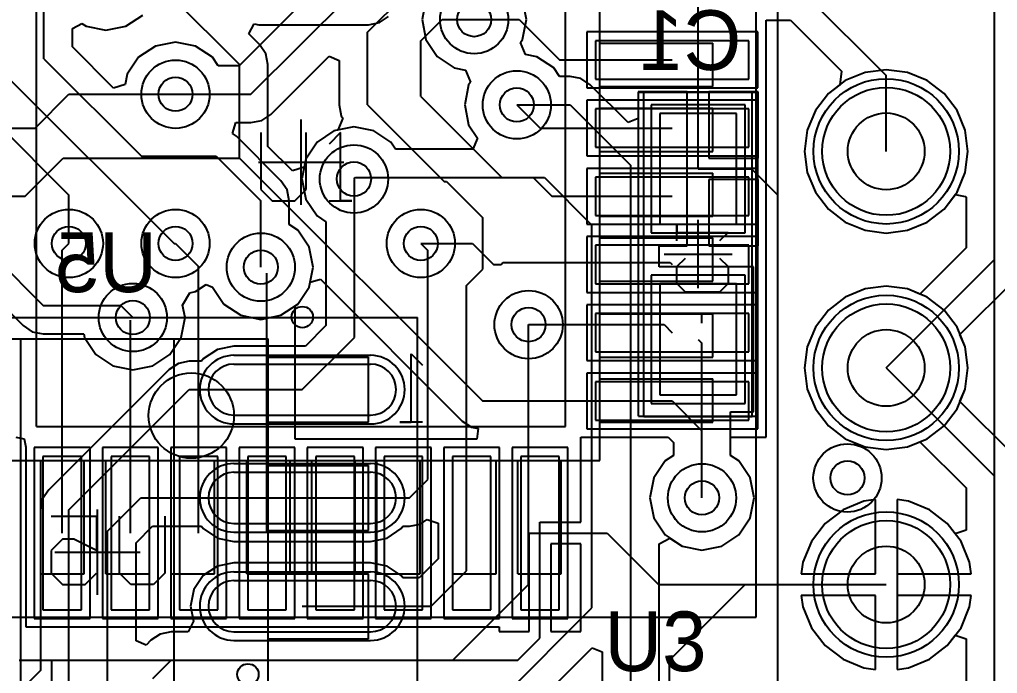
# Model space of a CAD drawing. Header units: millimetres. Extents: x 23.8 to 51.8, y 23.8 to 50.1.
# Drawn here: x 34.55 to 46.01, y 30.71 to 38.38 of the extents above; entities that cross this region are included whole.
import ezdxf

# ---------------------------------------------------------------- set-up
doc = ezdxf.new("R2010")
doc.units = ezdxf.units.MM
for name, color, linetype in [('BottomLayer', 5, 'Continuous'), ('BottomOverlay', 54, 'Continuous'), ('BottomPaste', 16, 'Continuous'), ('BottomSolder', 6, 'Continuous'), ('Mechanical13', 56, 'Continuous'), ('Mechanical14', 56, 'Continuous'), ('Mechanical15', 56, 'Continuous'), ('MultiLayer', 9, 'Continuous'), ('PadHoleLayer', 156, 'Continuous'), ('TopLayer', 1, 'Continuous'), ('TopOverlay', 2, 'Continuous'), ('TopPaste', 8, 'Continuous'), ('TopSolder', 216, 'Continuous'), ('ViaHoleLayer', 16, 'Continuous')]:
    doc.layers.add(name, color=color, linetype=linetype)

msp = doc.modelspace()

# ---------------------------------------------------------------- linework, layer by layer
at = {"layer": 'BottomLayer'}
for p, q in [((37.257, 37.5), (41.667, 41.91)), ((42.5, 36.625), (42.5, 40.431)), ((34.833, 37.917), (34.833, 39.625)), ((38.625, 38.226), (39.769, 39.37)), ((37.937, 38.652), (37.119, 37.833)), ((40.487, 38.375), (40.441, 38.609)), ((35.794, 38.297), (35.992, 38.429)), ((35.166, 38.269), (35.278, 38.329)), ((35.278, 38.329), (35.326, 38.297)), ((35.326, 38.297), (35.56, 38.25)), ((35.56, 38.25), (35.794, 38.297)), ((39.25, 38.125), (39.5, 38.375)), ((39.5, 38.375), (39.875, 38.375)), ((40.441, 38.141), (40.487, 38.375)), ((35.166, 38.055), (35.166, 38.269)), ((38.625, 37.375), (38.625, 38.226)), ((35.648, 37.573), (35.166, 38.055)), ((36.141, 38.065), (35.942, 37.933)), ((36.375, 38.112), (36.141, 38.065)), ((36.609, 38.065), (36.375, 38.112)), ((36.808, 37.933), (36.609, 38.065)), ((39.25, 37.472), (39.25, 38.125)), ((40.418, 38.108), (40.441, 38.141)), ((40.477, 37.967), (40.418, 38.108)), ((37.493, 37.264), (38.174, 37.946)), ((38.174, 37.946), (38.292, 37.897)), ((40.609, 37.94), (40.477, 37.967)), ((40.808, 37.808), (40.609, 37.94)), ((34.833, 37.917), (35.977, 36.773)), ((35.942, 37.933), (35.81, 37.734)), ((36.874, 37.833), (36.808, 37.933)), ((37.119, 37.833), (36.874, 37.833)), ((38.292, 37.897), (38.292, 37.375)), ((34.379, 37.729), (36.358, 35.75)), ((35.81, 37.734), (35.786, 37.615)), ((40.874, 37.709), (40.808, 37.808)), ((41, 37.709), (40.874, 37.709)), ((41.127, 37.683), (41, 37.709)), ((44.456, 37.756), (44.225, 37.66)), ((44.704, 37.788), (44.456, 37.756)), ((44.952, 37.756), (44.704, 37.788)), ((45.183, 37.66), (44.952, 37.756)), ((35.786, 37.615), (35.648, 37.573)), ((41.235, 37.611), (41.127, 37.683)), ((41.679, 37.168), (41.235, 37.611)), ((44.225, 37.66), (44.026, 37.508)), ((45.382, 37.508), (45.183, 37.66)), ((33.925, 37.515), (35.125, 36.315)), ((36.375, 37.5), (37.257, 37.5)), ((42.373, 37.529), (41.796, 37.529)), ((41.796, 37.529), (41.796, 37.216)), ((42.373, 36.625), (42.373, 37.529)), ((43.204, 37.529), (42.627, 37.529)), ((42.627, 37.529), (42.627, 36.752)), ((43.204, 36.752), (43.204, 37.529)), ((44.026, 37.508), (43.874, 37.309)), ((45.534, 37.309), (45.382, 37.508)), ((38.292, 37.375), (38.317, 37.247)), ((38.625, 37.375), (39.523, 36.477)), ((39.25, 37.472), (40.199, 36.523)), ((40.375, 37.375), (41, 37.375)), ((41, 37.375), (41.71, 36.665)), ((37.385, 37.192), (37.493, 37.264)), ((42.95, 37.275), (42.05, 37.275)), ((42.05, 37.275), (42.05, 35.975)), ((42.95, 35.975), (42.95, 37.275)), ((43.874, 37.309), (43.778, 37.078)), ((45.63, 37.078), (45.534, 37.309)), ((37.042, 37.04), (37.08, 37.167)), ((37.08, 37.167), (37.257, 37.167)), ((37.257, 37.167), (37.385, 37.192)), ((38.335, 37.221), (38.276, 37.08)), ((38.317, 37.247), (38.335, 37.221)), ((41.796, 37.216), (41.679, 37.168)), ((37.088, 37.009), (37.042, 37.04)), ((38.232, 37.071), (38.034, 36.938)), ((38.276, 37.08), (38.232, 37.071)), ((43.778, 37.078), (43.746, 36.83)), ((45.662, 36.83), (45.63, 37.078)), ((37.611, 36.486), (37.088, 37.009)), ((38.034, 36.938), (37.901, 36.74)), ((43.746, 36.83), (43.778, 36.582)), ((45.63, 36.582), (45.662, 36.83)), ((35.977, 36.773), (36.852, 36.773)), ((36.852, 36.773), (37.375, 36.25)), ((37.901, 36.74), (37.855, 36.506)), ((42.627, 36.752), (43.204, 36.752)), ((41.71, 28.121), (41.71, 36.665)), ((42.373, 35.721), (42.373, 36.625)), ((42.5, 36.625), (43.125, 36.625)), ((43.125, 36.625), (43.434, 36.316)), ((43.778, 36.582), (43.874, 36.351)), ((45.534, 36.351), (45.63, 36.582)), ((37.683, 36.378), (37.611, 36.486)), ((37.855, 36.506), (37.901, 36.271)), ((38.466, 36.506), (38.472, 36.5)), ((38.472, 34.648), (38.472, 36.5)), ((39.523, 36.477), (39.551, 36.477)), ((39.551, 36.477), (39.977, 36.051)), ((40.199, 36.523), (40.698, 36.523)), ((40.698, 36.523), (41.256, 35.965)), ((43.204, 36.498), (42.627, 36.498)), ((42.627, 36.498), (42.627, 35.721)), ((43.204, 35.721), (43.204, 36.498)), ((37.708, 36.25), (37.683, 36.378)), ((43.874, 36.351), (44.026, 36.152)), ((45.382, 36.152), (45.534, 36.351)), ((35.125, 35.75), (35.125, 36.315)), ((37.375, 35.472), (37.375, 36.25)), ((37.708, 35.971), (37.708, 36.25)), ((37.901, 36.271), (38.034, 36.073)), ((43.434, 31.75), (43.434, 36.316)), ((44.026, 36.152), (44.225, 36)), ((45.183, 36), (45.382, 36.152)), ((38.034, 36.073), (38.138, 36.003)), ((38.138, 36.003), (38.138, 34.786)), ((39.977, 35.449), (39.977, 36.051)), ((44.225, 36), (44.456, 35.904)), ((44.952, 35.904), (45.183, 36)), ((37.808, 35.904), (37.708, 35.971)), ((37.94, 35.706), (37.808, 35.904)), ((41.256, 31.477), (41.256, 35.965)), ((42.05, 35.975), (42.95, 35.975)), ((44.456, 35.904), (44.704, 35.872)), ((44.704, 35.872), (44.952, 35.904)), ((36.358, 35.75), (36.375, 35.75)), ((37.987, 35.472), (37.94, 35.706)), ((39.25, 35.75), (39.332, 35.669)), ((39.332, 32.982), (39.332, 35.669)), ((42.043, 35.475), (42.043, 35.721)), ((42.043, 35.721), (42.373, 35.721)), ((42.627, 35.721), (43.204, 35.721)), ((34.263, 35.584), (34.824, 35.023)), ((37.94, 35.238), (37.987, 35.472)), ((39.786, 35.258), (39.977, 35.449)), ((43.15, 35.475), (42.043, 35.475)), ((43.15, 33.775), (43.15, 35.475)), ((34.027, 35.348), (34.588, 34.787)), ((36.609, 35.185), (36.735, 35.269)), ((36.735, 35.269), (36.81, 35.238)), ((36.81, 35.238), (36.942, 35.039)), ((37.808, 35.039), (37.94, 35.238)), ((39.786, 31.912), (39.786, 35.258)), ((42.95, 35.275), (42.05, 35.275)), ((42.05, 35.275), (42.05, 33.975)), ((42.95, 33.975), (42.95, 35.275)), ((44.456, 35.216), (44.225, 35.12)), ((44.704, 35.248), (44.456, 35.216)), ((44.952, 35.216), (44.704, 35.248)), ((45.183, 35.12), (44.952, 35.216)), ((36.458, 35.025), (36.543, 35.172)), ((36.543, 35.172), (36.609, 35.185)), ((44.225, 35.12), (44.026, 34.968)), ((45.382, 34.968), (45.183, 35.12)), ((34.824, 35.023), (35.733, 35.023)), ((35.733, 35.023), (35.875, 34.881)), ((36.487, 34.881), (36.458, 35.025)), ((36.942, 35.039), (37.141, 34.907)), ((37.609, 34.907), (37.808, 35.039)), ((44.026, 34.968), (43.874, 34.769)), ((45.534, 34.769), (45.382, 34.968)), ((36.44, 34.647), (36.487, 34.881)), ((37.141, 34.907), (37.375, 34.86)), ((37.375, 34.86), (37.609, 34.907)), ((42.545, 34.814), (42.545, 34.941)), ((34.588, 34.787), (34.696, 34.715)), ((38.138, 34.786), (37.898, 34.546)), ((40.513, 31.75), (40.513, 34.798)), ((43.874, 34.769), (43.778, 34.538)), ((45.63, 34.538), (45.534, 34.769)), ((34.696, 34.715), (34.824, 34.69)), ((34.824, 34.69), (35.301, 34.69)), ((35.301, 34.69), (35.31, 34.647)), ((35.31, 34.647), (35.442, 34.448)), ((36.308, 34.448), (36.44, 34.647)), ((37.86, 34.036), (38.472, 34.648)), ((42.5, 34.625), (42.545, 34.58)), ((36.865, 34.507), (36.7, 34.396)), ((37.06, 34.546), (36.865, 34.507)), ((37.898, 34.546), (37.06, 34.546)), ((42.545, 32.766), (42.545, 34.58)), ((43.778, 34.538), (43.746, 34.29)), ((45.662, 34.29), (45.63, 34.538)), ((35.442, 34.448), (35.641, 34.316)), ((36.109, 34.316), (36.308, 34.448)), ((36.7, 34.396), (36.681, 34.369)), ((36.3, 34.272), (34.889, 32.861)), ((35.641, 34.316), (35.875, 34.269)), ((35.875, 34.269), (36.109, 34.316)), ((36.408, 34.344), (36.3, 34.272)), ((36.536, 34.369), (36.408, 34.344)), ((36.681, 34.369), (36.536, 34.369)), ((37.06, 34.336), (38.66, 34.336)), ((43.746, 34.29), (43.778, 34.042)), ((44.704, 34.29), (45.974, 33.02)), ((45.63, 34.042), (45.662, 34.29)), ((43.778, 34.042), (43.874, 33.811)), ((45.569, 33.896), (45.63, 34.042)), ((35.125, 32.625), (36.536, 34.036)), ((36.536, 34.036), (37.86, 34.036)), ((42.05, 33.975), (42.95, 33.975)), ((43.874, 33.811), (44.026, 33.612)), ((46.21, 33.256), (45.569, 33.896)), ((37.06, 33.736), (38.66, 33.736)), ((42.878, 33.265), (42.878, 33.775)), ((42.878, 33.775), (43.15, 33.775)), ((44.026, 33.612), (44.225, 33.46)), ((44.225, 33.46), (44.456, 33.364)), ((44.456, 33.364), (44.704, 33.332)), ((44.704, 33.332), (44.952, 33.364)), ((44.952, 33.364), (45.098, 33.425)), ((45.098, 33.425), (45.641, 32.882)), ((42.978, 33.199), (42.878, 33.265)), ((43.11, 33), (42.978, 33.199)), ((37.06, 33.066), (38.66, 33.066)), ((45.974, 25.599), (45.974, 33.02)), ((39.116, 32.766), (39.332, 32.982)), ((43.157, 32.766), (43.11, 33)), ((34.889, 32.861), (34.817, 32.753)), ((45.641, 32.882), (45.641, 32.387)), ((34.817, 32.753), (34.792, 32.625)), ((35.579, 32.377), (35.968, 32.766)), ((35.968, 32.766), (37.86, 32.766)), ((37.86, 32.766), (39.116, 32.766)), ((43.11, 32.532), (43.157, 32.766)), ((44.442, 32.728), (44.198, 32.627)), ((44.577, 32.746), (44.442, 32.728)), ((44.577, 31.877), (44.577, 32.746)), ((44.966, 32.728), (44.831, 32.746)), ((44.831, 32.746), (44.831, 31.75)), ((45.21, 32.627), (44.966, 32.728)), ((34.792, 32.625), (34.792, 30.742)), ((35.125, 30.604), (35.125, 32.625)), ((44.198, 32.627), (43.988, 32.466)), ((45.42, 32.466), (45.21, 32.627)), ((37.06, 32.466), (38.66, 32.466)), ((39.116, 32.433), (39.244, 32.458)), ((39.244, 32.458), (39.326, 32.513)), ((39.326, 32.513), (39.453, 32.47)), ((39.453, 32.47), (39.453, 32.05)), ((42.978, 32.333), (43.11, 32.532)), ((43.988, 32.466), (43.827, 32.256)), ((45.514, 32.344), (45.42, 32.466)), ((35.579, 30.416), (35.579, 32.377)), ((35.912, 32.239), (36.106, 32.433)), ((36.106, 32.433), (36.681, 32.433)), ((36.681, 32.433), (36.7, 32.406)), ((36.7, 32.406), (36.865, 32.295)), ((38.855, 32.295), (39.02, 32.406)), ((39.02, 32.406), (39.039, 32.433)), ((39.039, 32.433), (39.116, 32.433)), ((42.779, 32.201), (42.978, 32.333)), ((45.641, 32.387), (45.514, 32.344)), ((35.912, 31.089), (35.912, 32.239)), ((36.865, 32.295), (37.06, 32.256)), ((37.06, 32.256), (38.66, 32.256)), ((38.66, 32.256), (38.855, 32.295)), ((42.043, 32.227), (42.17, 32.295)), ((42.043, 28.121), (42.043, 32.227)), ((42.17, 32.295), (42.311, 32.201)), ((43.827, 32.256), (43.726, 32.012)), ((42.311, 32.201), (42.545, 32.154)), ((42.545, 32.154), (42.779, 32.201)), ((37.06, 32.006), (36.865, 31.967)), ((38.66, 32.006), (37.06, 32.006)), ((38.855, 31.967), (38.66, 32.006)), ((39.453, 32.05), (39.232, 31.829)), ((43.726, 32.012), (43.708, 31.877)), ((36.865, 31.967), (36.7, 31.856)), ((39.02, 31.856), (38.855, 31.967)), ((39.37, 31.496), (39.786, 31.912)), ((43.708, 31.877), (44.577, 31.877)), ((36.7, 31.856), (36.589, 31.691)), ((37.06, 31.796), (38.66, 31.796)), ((39.039, 31.829), (39.02, 31.856)), ((39.232, 31.829), (39.039, 31.829)), ((39.624, 30.861), (40.513, 31.75)), ((42.164, 30.861), (43.053, 31.75)), ((43.053, 31.75), (43.434, 31.75)), ((43.434, 31.75), (44.704, 31.75)), ((44.831, 31.75), (44.831, 30.754)), ((36.589, 31.691), (36.55, 31.496)), ((44.577, 31.623), (43.708, 31.623)), ((43.708, 31.623), (43.726, 31.488)), ((44.577, 30.754), (44.577, 31.623)), ((36.55, 31.496), (36.585, 31.321)), ((37.86, 31.496), (39.37, 31.496)), ((39.624, 29.845), (41.256, 31.477)), ((43.726, 31.488), (43.827, 31.244)), ((36.585, 31.321), (36.523, 31.194)), ((36.322, 31.194), (36.194, 31.169)), ((36.523, 31.194), (36.322, 31.194)), ((37.06, 31.196), (38.66, 31.196)), ((43.827, 31.244), (43.988, 31.034)), ((36.03, 31.04), (35.912, 31.089)), ((36.086, 31.097), (36.03, 31.04)), ((36.194, 31.169), (36.086, 31.097)), ((45.42, 31.034), (45.514, 31.156)), ((45.514, 31.156), (45.641, 31.113)), ((45.641, 31.113), (45.641, 29.748)), ((40.212, 29.962), (41.259, 31.009)), ((41.259, 31.009), (41.377, 30.96)), ((41.377, 30.96), (41.377, 28.259)), ((43.988, 31.034), (44.198, 30.873)), ((45.21, 30.873), (45.42, 31.034)), ((36.109, 30.648), (36.322, 30.861)), ((36.322, 30.861), (39.624, 30.861)), ((42.164, 25.527), (42.164, 30.861)), ((44.198, 30.873), (44.442, 30.772)), ((44.966, 30.772), (45.21, 30.873)), ((34.792, 30.742), (34.5, 30.451)), ((44.442, 30.772), (44.577, 30.754)), ((44.831, 30.754), (44.966, 30.772))]:
    msp.add_line(p, q, dxfattribs=at)
for centre, radius in [((39.875, 38.375), 0.4), ((36.375, 37.5), 0.4), ((40.375, 37.375), 0.4), ((44.704, 36.83), 0.75), ((38.466, 36.506), 0.4), ((35.125, 35.75), 0.4), ((36.375, 35.75), 0.4), ((39.25, 35.75), 0.4), ((37.375, 35.472), 0.4), ((35.875, 34.881), 0.4), ((40.513, 34.798), 0.4), ((44.704, 34.29), 0.75), ((44.25, 33), 0.4), ((42.545, 32.766), 0.4), ((44.704, 31.75), 0.75)]:
    msp.add_circle(centre, radius, dxfattribs=at)
for centre, start, end in [((37.06, 34.036), 90, 270), ((38.66, 34.036), 270, 90), ((37.06, 32.766), 90, 270), ((38.66, 32.766), 270, 90), ((37.06, 31.496), 90, 270), ((38.66, 31.496), 270, 90)]:
    msp.add_arc(centre, 0.3, start, end, dxfattribs=at)
at = {"layer": 'BottomOverlay'}
for p, q in [((34.56, 29.631), (34.56, 34.631)), ((34.56, 34.631), (36.36, 34.631)), ((36.36, 29.631), (36.36, 34.631))]:
    msp.add_line(p, q, dxfattribs=at)
msp.add_circle((37.86, 34.886), 0.125, dxfattribs=at)
at = {"layer": 'BottomPaste'}
for p, q in [((42.95, 37.275), (42.05, 37.275)), ((42.05, 37.275), (42.05, 35.975)), ((42.95, 35.975), (42.95, 37.275)), ((42.05, 35.975), (42.95, 35.975)), ((42.95, 35.275), (42.05, 35.275)), ((42.05, 35.275), (42.05, 33.975)), ((42.95, 33.975), (42.95, 35.275)), ((37.06, 34.336), (38.66, 34.336)), ((42.05, 33.975), (42.95, 33.975)), ((37.06, 33.736), (38.66, 33.736)), ((37.06, 33.066), (38.66, 33.066)), ((37.06, 32.466), (38.66, 32.466)), ((37.06, 31.796), (38.66, 31.796)), ((37.06, 31.196), (38.66, 31.196))]:
    msp.add_line(p, q, dxfattribs=at)
for centre, start, end in [((37.06, 34.036), 90, 270), ((38.66, 34.036), 270, 90), ((37.06, 32.766), 90, 270), ((38.66, 32.766), 270, 90), ((37.06, 31.496), 90, 270), ((38.66, 31.496), 270, 90)]:
    msp.add_arc(centre, 0.3, start, end, dxfattribs=at)
at = {"layer": 'BottomSolder'}
for p, q in [((43.052, 37.377), (41.948, 37.377)), ((41.948, 37.377), (41.948, 35.873)), ((43.052, 35.873), (43.052, 37.377)), ((41.948, 35.873), (43.052, 35.873)), ((43.052, 35.377), (41.948, 35.377)), ((41.948, 35.377), (41.948, 33.873)), ((43.052, 33.873), (43.052, 35.377)), ((37.06, 34.438), (38.66, 34.438)), ((41.948, 33.873), (43.052, 33.873)), ((37.06, 33.634), (38.66, 33.634)), ((37.06, 33.168), (38.66, 33.168)), ((37.06, 32.364), (38.66, 32.364)), ((37.06, 31.898), (38.66, 31.898)), ((37.06, 31.094), (38.66, 31.094))]:
    msp.add_line(p, q, dxfattribs=at)
for centre in [(44.704, 36.83), (44.704, 34.29), (44.704, 31.75)]:
    msp.add_circle(centre, 0.852, dxfattribs=at)
for centre, start, end in [((37.06, 34.036), 90, 270), ((38.66, 34.036), 270, 90), ((37.06, 32.766), 90, 270), ((38.66, 32.766), 270, 90), ((37.06, 31.496), 90, 270), ((38.66, 31.496), 270, 90)]:
    msp.add_arc(centre, 0.402, start, end, dxfattribs=at)
at = {"layer": 'Mechanical13'}
for p, q in [((41.346, 33.203), (41.346, 40.203)), ((41.346, 38.1), (42.672, 38.1)), ((42.672, 37.592), (42.672, 38.1)), ((41.346, 37.592), (42.672, 37.592)), ((41.346, 37.338), (42.672, 37.338)), ((42.672, 36.83), (42.672, 37.338)), ((37.375, 37.05), (37.375, 36.383)), ((37.908, 36.383), (37.908, 37.05)), ((38.308, 37.05), (38.175, 36.916)), ((38.308, 36.25), (38.308, 37.05)), ((41.346, 36.83), (42.672, 36.83)), ((41.346, 36.576), (42.672, 36.576)), ((42.672, 36.068), (42.672, 36.576)), ((37.375, 36.383), (37.508, 36.25)), ((37.775, 36.25), (37.908, 36.383)), ((37.508, 36.25), (37.775, 36.25)), ((38.175, 36.25), (38.441, 36.25)), ((38.441, 36.25), (38.308, 36.25)), ((41.346, 36.068), (42.672, 36.068)), ((41.346, 35.814), (42.672, 35.814)), ((42.672, 35.306), (42.672, 35.814)), ((41.346, 35.306), (42.672, 35.306)), ((41.346, 34.925), (42.672, 34.925)), ((42.672, 34.417), (42.672, 34.925)), ((41.346, 34.417), (42.672, 34.417)), ((41.346, 34.163), (42.672, 34.163)), ((42.672, 33.655), (42.672, 34.163)), ((41.346, 33.655), (42.672, 33.655)), ((34.346, 33.203), (41.346, 33.203)), ((34.798, 31.877), (34.798, 33.203)), ((35.306, 31.877), (35.306, 33.203)), ((35.56, 31.877), (35.56, 33.203)), ((36.068, 31.877), (36.068, 33.203)), ((36.322, 31.877), (36.322, 33.203)), ((36.83, 31.877), (36.83, 33.203)), ((37.211, 31.877), (37.211, 33.203)), ((37.719, 31.877), (37.719, 33.203)), ((37.973, 31.877), (37.973, 33.203)), ((38.481, 31.877), (38.481, 33.203)), ((38.735, 31.877), (38.735, 33.203)), ((39.243, 31.877), (39.243, 33.203)), ((39.624, 31.877), (39.624, 33.203)), ((40.132, 31.877), (40.132, 33.203)), ((40.386, 31.877), (40.386, 33.203)), ((40.894, 31.877), (40.894, 33.203)), ((34.798, 31.877), (35.306, 31.877)), ((35.56, 31.877), (36.068, 31.877)), ((36.322, 31.877), (36.83, 31.877)), ((37.211, 31.877), (37.719, 31.877)), ((37.973, 31.877), (38.481, 31.877)), ((38.735, 31.877), (39.243, 31.877)), ((39.624, 31.877), (40.132, 31.877)), ((40.386, 31.877), (40.894, 31.877))]:
    msp.add_line(p, q, dxfattribs=at)
at = {"layer": 'Mechanical14'}
for p, q in [((41.865, 33.72), (41.865, 37.53)), ((41.865, 37.53), (43.135, 37.53)), ((43.135, 33.72), (43.135, 37.53)), ((42.25, 35.779), (42.25, 35.979)), ((42.25, 35.979), (42.25, 35.879)), ((42.25, 35.879), (42.85, 35.879)), ((42.85, 35.879), (42.75, 35.779)), ((42.25, 35.479), (42.35, 35.579)), ((42.75, 35.579), (42.85, 35.479)), ((42.25, 35.279), (42.25, 35.479)), ((42.85, 35.479), (42.85, 35.279)), ((42.35, 35.179), (42.25, 35.279)), ((42.85, 35.279), (42.75, 35.179)), ((42.75, 35.179), (42.35, 35.179)), ((33.46, 34.631), (37.46, 34.631)), ((37.46, 29.631), (37.46, 34.631)), ((37.46, 34.417), (38.635, 34.417)), ((38.635, 33.655), (38.635, 34.417)), ((39.137, 33.655), (39.137, 34.455)), ((39.137, 34.455), (39.27, 34.321)), ((41.865, 33.72), (43.135, 33.72)), ((37.46, 33.655), (38.635, 33.655)), ((39.27, 33.655), (39.003, 33.655)), ((39.003, 33.655), (39.137, 33.655)), ((37.46, 33.147), (38.635, 33.147)), ((38.635, 32.385), (38.635, 33.147)), ((34.917, 32.55), (35.45, 32.55)), ((35.45, 32.55), (35.45, 32.15)), ((35.717, 31.883), (35.717, 32.55)), ((36.25, 32.55), (36.25, 31.883)), ((37.46, 32.385), (38.635, 32.385)), ((35.05, 32.283), (34.917, 32.15)), ((35.184, 32.283), (35.05, 32.283)), ((35.45, 32.15), (35.184, 32.283)), ((34.917, 32.15), (34.917, 31.883)), ((34.917, 31.883), (35.05, 31.75)), ((35.317, 31.75), (35.45, 31.883)), ((35.85, 31.75), (35.717, 31.883)), ((36.25, 31.883), (36.117, 31.75)), ((37.46, 31.877), (38.635, 31.877)), ((38.635, 31.115), (38.635, 31.877)), ((35.05, 31.75), (35.317, 31.75)), ((36.117, 31.75), (35.85, 31.75)), ((37.46, 31.115), (38.635, 31.115))]:
    msp.add_line(p, q, dxfattribs=at)
msp.add_circle((36.56, 33.731), 0.5, dxfattribs=at)
at = {"layer": 'Mechanical15'}
for p, q in [((43.18, 31.369), (43.18, 42.037)), ((41.8, 33.725), (41.8, 37.525)), ((41.8, 37.525), (43.2, 37.525)), ((43.2, 33.725), (43.2, 37.525)), ((37.846, 36.203), (37.846, 37.203)), ((37.346, 36.703), (38.346, 36.703)), ((42.5, 35.225), (42.5, 36.025)), ((42.1, 35.625), (42.9, 35.625)), ((31.71, 34.881), (39.21, 34.881)), ((39.21, 29.381), (39.21, 34.881)), ((41.8, 33.725), (43.2, 33.725)), ((35.46, 31.631), (35.46, 32.631)), ((34.96, 32.131), (35.96, 32.131)), ((32.512, 31.369), (43.18, 31.369))]:
    msp.add_line(p, q, dxfattribs=at)
at = {"layer": 'MultiLayer'}
for centre, radius in [((39.875, 38.375), 0.4), ((36.375, 37.5), 0.4), ((40.375, 37.375), 0.4), ((44.704, 36.83), 0.75), ((38.466, 36.506), 0.4), ((35.125, 35.75), 0.4), ((36.375, 35.75), 0.4), ((39.25, 35.75), 0.4), ((37.375, 35.472), 0.4), ((35.875, 34.881), 0.4), ((40.513, 34.798), 0.4), ((44.704, 34.29), 0.75), ((44.25, 33), 0.4), ((42.545, 32.766), 0.4), ((44.704, 31.75), 0.75)]:
    msp.add_circle(centre, radius, dxfattribs=at)
at = {"layer": 'PadHoleLayer'}
for centre in [(44.704, 36.83), (44.704, 34.29), (44.704, 31.75)]:
    msp.add_circle(centre, 0.45, dxfattribs=at)
at = {"layer": 'TopLayer'}
for p, q in [((45.974, 35.56), (45.974, 42.672)), ((36.11, 38.862), (37.125, 37.847)), ((43.72, 38.703), (44.704, 37.719)), ((39.31, 38.609), (39.264, 38.375)), ((38.764, 38.34), (38.872, 38.413)), ((37.235, 38.209), (37.297, 38.326)), ((37.297, 38.326), (37.352, 38.315)), ((37.352, 38.315), (38.636, 38.315)), ((38.636, 38.315), (38.764, 38.34)), ((39.264, 38.375), (39.31, 38.141)), ((39.875, 38.375), (40.403, 38.375)), ((40.403, 38.375), (40.876, 37.903)), ((43.296, 37.478), (43.296, 38.37)), ((43.296, 38.37), (43.582, 38.37)), ((43.582, 38.37), (44.182, 37.77)), ((37.361, 38.083), (37.235, 38.209)), ((37.433, 37.974), (37.361, 38.083)), ((39.31, 38.141), (39.443, 37.943)), ((43.096, 38.128), (41.296, 38.128)), ((41.296, 38.128), (41.296, 37.678)), ((43.096, 37.678), (43.096, 38.128)), ((37.458, 37.847), (37.433, 37.974)), ((39.443, 37.943), (39.641, 37.81)), ((37.125, 36.75), (37.125, 37.847)), ((37.458, 36.888), (37.458, 37.847)), ((40.876, 37.903), (42.196, 37.903)), ((39.641, 37.81), (39.774, 37.784)), ((39.774, 37.784), (39.832, 37.643)), ((44.182, 37.77), (44.161, 37.611)), ((44.704, 36.83), (44.704, 37.719)), ((39.81, 37.609), (39.764, 37.375)), ((39.832, 37.643), (39.81, 37.609)), ((41.296, 37.678), (43.096, 37.678)), ((44.161, 37.611), (44.026, 37.508)), ((34.728, 37.103), (35.125, 37.5)), ((35.125, 37.5), (36.375, 37.5)), ((43.296, 36.678), (43.296, 37.478)), ((44.026, 37.508), (43.874, 37.309)), ((39.764, 37.375), (39.81, 37.141)), ((40.375, 37.375), (40.648, 37.103)), ((43.096, 37.328), (41.296, 37.328)), ((41.296, 37.328), (41.296, 36.878)), ((43.096, 36.878), (43.096, 37.328)), ((43.874, 37.309), (43.778, 37.078)), ((39.81, 37.141), (39.916, 36.983)), ((33.496, 37.103), (34.728, 37.103)), ((38.232, 37.071), (38.034, 36.938)), ((38.466, 37.117), (38.232, 37.071)), ((38.7, 37.071), (38.466, 37.117)), ((38.899, 36.938), (38.7, 37.071)), ((40.648, 37.103), (42.196, 37.103)), ((43.778, 37.078), (43.746, 36.83)), ((38.034, 36.938), (37.901, 36.74)), ((38.954, 36.856), (38.899, 36.938)), ((39.916, 36.983), (39.861, 36.856)), ((37.744, 36.602), (37.458, 36.888)), ((39.861, 36.856), (38.954, 36.856)), ((41.296, 36.878), (43.096, 36.878)), ((43.746, 36.83), (43.778, 36.582)), ((34.613, 36.303), (35.06, 36.75)), ((35.06, 36.75), (37.125, 36.75)), ((37.125, 36.75), (39.972, 33.903)), ((37.901, 36.74), (37.882, 36.644)), ((43.296, 35.878), (43.296, 36.678)), ((37.882, 36.644), (37.744, 36.602)), ((43.778, 36.582), (43.874, 36.351)), ((38.466, 36.506), (38.484, 36.523)), ((38.484, 36.523), (40.566, 36.523)), ((40.566, 36.523), (40.786, 36.303)), ((43.096, 36.528), (41.296, 36.528)), ((41.296, 36.528), (41.296, 36.078)), ((43.096, 36.078), (43.096, 36.528)), ((43.874, 36.351), (44.026, 36.152)), ((33.496, 36.303), (34.613, 36.303)), ((40.786, 36.303), (42.196, 36.303)), ((45.382, 36.152), (45.514, 36.325)), ((45.514, 36.325), (45.628, 36.299)), ((45.628, 36.299), (45.641, 36.292)), ((45.641, 36.292), (45.641, 35.698)), ((44.026, 36.152), (44.225, 36)), ((45.183, 36), (45.382, 36.152)), ((41.296, 36.078), (43.096, 36.078)), ((44.225, 36), (44.456, 35.904)), ((44.952, 35.904), (45.183, 36)), ((43.296, 35.078), (43.296, 35.878)), ((44.456, 35.904), (44.704, 35.872)), ((44.704, 35.872), (44.952, 35.904)), ((35.046, 35.671), (35.125, 35.75)), ((35.046, 32.353), (35.046, 35.671)), ((36.375, 35.75), (36.646, 35.479)), ((39.25, 35.75), (39.854, 35.75)), ((39.854, 35.75), (40.102, 35.503)), ((43.096, 35.728), (41.296, 35.728)), ((41.296, 35.728), (41.296, 35.278)), ((43.096, 35.278), (43.096, 35.728)), ((45.641, 35.698), (45.098, 35.155)), ((44.704, 34.29), (45.974, 35.56)), ((36.646, 32.353), (36.646, 35.479)), ((40.102, 35.503), (40.19, 35.503)), ((40.19, 35.503), (40.212, 35.525)), ((40.212, 35.525), (42.174, 35.525)), ((42.174, 35.525), (42.196, 35.503)), ((37.446, 32.353), (37.446, 35.401)), ((37.951, 35.294), (38.073, 35.331)), ((38.073, 35.331), (39.736, 33.667)), ((45.569, 34.684), (46.21, 35.324)), ((37.808, 35.039), (37.94, 35.238)), ((37.94, 35.238), (37.951, 35.294)), ((41.296, 35.278), (43.096, 35.278)), ((44.456, 35.216), (44.225, 35.12)), ((44.704, 35.248), (44.456, 35.216)), ((44.952, 35.216), (44.704, 35.248)), ((45.098, 35.155), (44.952, 35.216)), ((43.296, 34.278), (43.296, 35.078)), ((44.225, 35.12), (44.026, 34.968)), ((37.779, 35.02), (37.808, 35.039)), ((37.779, 33.453), (37.779, 35.02)), ((44.026, 34.968), (43.874, 34.769)), ((35.846, 32.353), (35.846, 34.852)), ((43.096, 34.928), (41.296, 34.928)), ((41.296, 34.928), (41.296, 34.478)), ((43.096, 34.478), (43.096, 34.928)), ((40.513, 34.798), (42.101, 34.798)), ((42.101, 34.798), (42.196, 34.703)), ((43.874, 34.769), (43.778, 34.538)), ((45.63, 34.538), (45.569, 34.684)), ((43.778, 34.538), (43.746, 34.29)), ((45.662, 34.29), (45.63, 34.538)), ((41.296, 34.478), (43.096, 34.478)), ((43.296, 33.478), (43.296, 34.278)), ((43.746, 34.29), (43.778, 34.042)), ((45.63, 34.042), (45.662, 34.29)), ((43.096, 34.128), (41.296, 34.128)), ((41.296, 34.128), (41.296, 33.678)), ((43.096, 33.678), (43.096, 34.128)), ((43.778, 34.042), (43.874, 33.811)), ((45.534, 33.811), (45.63, 34.042)), ((39.972, 33.903), (42.196, 33.903)), ((42.196, 33.903), (42.545, 33.554)), ((43.874, 33.811), (44.026, 33.612)), ((45.382, 33.612), (45.534, 33.811)), ((39.736, 33.667), (39.844, 33.595)), ((39.844, 33.595), (39.92, 33.58)), ((41.296, 33.678), (43.096, 33.678)), ((44.026, 33.612), (44.225, 33.46)), ((45.183, 33.46), (45.382, 33.612)), ((34.504, 33.478), (34.6, 33.457)), ((39.92, 33.58), (39.907, 33.453)), ((41.125, 32.48), (41.125, 33.478)), ((41.125, 33.478), (42.149, 33.478)), ((42.149, 33.478), (42.212, 33.416)), ((42.545, 32.766), (42.545, 33.554)), ((42.878, 33.265), (42.878, 33.478)), ((42.878, 33.478), (43.296, 33.478)), ((34.6, 33.457), (34.621, 33.361)), ((34.621, 33.361), (34.621, 31.253)), ((39.907, 33.453), (37.779, 33.453)), ((42.212, 33.416), (42.212, 33.265)), ((44.225, 33.46), (44.456, 33.364)), ((44.456, 33.364), (44.704, 33.332)), ((44.704, 33.332), (44.952, 33.364)), ((44.952, 33.364), (45.183, 33.46)), ((34.821, 33.253), (34.821, 31.453)), ((35.271, 33.253), (34.821, 33.253)), ((35.271, 31.453), (35.271, 33.253)), ((35.621, 33.253), (35.621, 31.453)), ((36.071, 33.253), (35.621, 33.253)), ((36.071, 31.453), (36.071, 33.253)), ((36.421, 33.253), (36.421, 31.453)), ((36.871, 33.253), (36.421, 33.253)), ((36.871, 31.453), (36.871, 33.253)), ((37.221, 33.253), (37.221, 31.453)), ((37.671, 33.253), (37.221, 33.253)), ((37.671, 31.453), (37.671, 33.253)), ((38.021, 33.253), (38.021, 31.453)), ((38.471, 33.253), (38.021, 33.253)), ((38.471, 31.453), (38.471, 33.253)), ((38.821, 33.253), (38.821, 31.453)), ((39.271, 33.253), (38.821, 33.253)), ((39.271, 31.453), (39.271, 33.253)), ((39.621, 33.253), (39.621, 31.453)), ((40.071, 33.253), (39.621, 33.253)), ((40.071, 31.453), (40.071, 33.253)), ((40.421, 33.253), (40.421, 31.453)), ((40.871, 33.253), (40.421, 33.253)), ((40.871, 31.453), (40.871, 33.253)), ((42.212, 33.265), (42.112, 33.199)), ((42.978, 33.199), (42.878, 33.265)), ((42.112, 33.199), (41.98, 33)), ((43.11, 33), (42.978, 33.199)), ((41.98, 33), (41.933, 32.766)), ((43.157, 32.766), (43.11, 33)), ((41.933, 32.766), (41.98, 32.532)), ((43.11, 32.532), (43.157, 32.766)), ((44.442, 32.728), (44.198, 32.627)), ((44.577, 32.746), (44.442, 32.728)), ((44.577, 31.877), (44.577, 32.746)), ((44.966, 32.728), (44.831, 32.746)), ((44.831, 32.746), (44.831, 31.877)), ((45.21, 32.627), (44.966, 32.728)), ((44.198, 32.627), (43.988, 32.466)), ((45.42, 32.466), (45.21, 32.627)), ((40.646, 32.353), (40.646, 32.48)), ((40.646, 32.48), (41.125, 32.48)), ((41.98, 32.532), (42.112, 32.333)), ((42.978, 32.333), (43.11, 32.532)), ((43.988, 32.466), (43.827, 32.256)), ((45.581, 32.256), (45.42, 32.466)), ((40.519, 31.199), (40.519, 32.353)), ((40.519, 32.353), (40.646, 32.353)), ((40.646, 31.121), (40.646, 32.353)), ((40.646, 32.353), (41.434, 32.353)), ((41.434, 32.353), (42.037, 31.75)), ((42.112, 32.333), (42.311, 32.201)), ((42.779, 32.201), (42.978, 32.333)), ((41.125, 32.226), (40.773, 32.226)), ((40.773, 32.226), (40.773, 31.199)), ((41.125, 31.199), (41.125, 32.226)), ((43.827, 32.256), (43.726, 32.012)), ((45.682, 32.012), (45.581, 32.256)), ((42.311, 32.201), (42.545, 32.154)), ((42.545, 32.154), (42.779, 32.201)), ((43.726, 32.012), (43.708, 31.877)), ((45.7, 31.877), (45.682, 32.012)), ((43.708, 31.877), (44.577, 31.877)), ((44.831, 31.877), (45.7, 31.877)), ((42.037, 31.75), (44.704, 31.75)), ((44.577, 31.623), (43.708, 31.623)), ((43.708, 31.623), (43.726, 31.488)), ((44.577, 30.754), (44.577, 31.623)), ((45.7, 31.623), (44.831, 31.623)), ((44.831, 31.623), (44.831, 30.754)), ((45.682, 31.488), (45.7, 31.623)), ((34.821, 31.453), (35.271, 31.453)), ((35.621, 31.453), (36.071, 31.453)), ((36.421, 31.453), (36.871, 31.453)), ((37.221, 31.453), (37.671, 31.453)), ((38.021, 31.453), (38.471, 31.453)), ((38.821, 31.453), (39.271, 31.453)), ((39.621, 31.453), (40.071, 31.453)), ((40.421, 31.453), (40.871, 31.453)), ((43.726, 31.488), (43.827, 31.244)), ((45.581, 31.244), (45.682, 31.488)), ((34.621, 31.253), (40.167, 31.253)), ((40.167, 31.253), (40.167, 31.199)), ((40.167, 31.199), (40.519, 31.199)), ((40.773, 31.199), (41.125, 31.199)), ((43.827, 31.244), (43.988, 31.034)), ((45.42, 31.034), (45.581, 31.244)), ((40.386, 30.861), (40.646, 31.121)), ((43.988, 31.034), (44.198, 30.873)), ((45.21, 30.873), (45.42, 31.034)), ((34.544, 30.861), (40.386, 30.861)), ((34.925, 28.559), (34.925, 30.861)), ((44.198, 30.873), (44.442, 30.772)), ((44.966, 30.772), (45.21, 30.873)), ((44.442, 30.772), (44.577, 30.754)), ((44.831, 30.754), (44.966, 30.772))]:
    msp.add_line(p, q, dxfattribs=at)
for centre, radius in [((39.875, 38.375), 0.4), ((36.375, 37.5), 0.4), ((40.375, 37.375), 0.4), ((44.704, 36.83), 0.75), ((38.466, 36.506), 0.4), ((35.125, 35.75), 0.4), ((36.375, 35.75), 0.4), ((39.25, 35.75), 0.4), ((37.375, 35.472), 0.4), ((35.875, 34.881), 0.4), ((40.513, 34.798), 0.4), ((44.704, 34.29), 0.75), ((44.25, 33), 0.4), ((42.545, 32.766), 0.4), ((44.704, 31.75), 0.75)]:
    msp.add_circle(centre, radius, dxfattribs=at)
at = {"layer": 'TopOverlay'}
for p, q in [((43.434, 25.4), (43.434, 43.18)), ((45.974, 25.4), (45.974, 43.18)), ((34.746, 33.603), (34.746, 39.803)), ((40.946, 33.603), (40.946, 39.803)), ((34.746, 33.603), (40.946, 33.603))]:
    msp.add_line(p, q, dxfattribs=at)
msp.add_circle((37.224, 30.695), 0.125, dxfattribs=at)
at = {"layer": 'TopPaste'}
for p, q in [((43.096, 38.128), (41.296, 38.128)), ((41.296, 38.128), (41.296, 37.678)), ((43.096, 37.678), (43.096, 38.128)), ((41.296, 37.678), (43.096, 37.678)), ((43.096, 37.328), (41.296, 37.328)), ((41.296, 37.328), (41.296, 36.878)), ((43.096, 36.878), (43.096, 37.328)), ((41.296, 36.878), (43.096, 36.878)), ((43.096, 36.528), (41.296, 36.528)), ((41.296, 36.528), (41.296, 36.078)), ((43.096, 36.078), (43.096, 36.528)), ((41.296, 36.078), (43.096, 36.078)), ((43.096, 35.728), (41.296, 35.728)), ((41.296, 35.728), (41.296, 35.278)), ((43.096, 35.278), (43.096, 35.728)), ((41.296, 35.278), (43.096, 35.278)), ((43.096, 34.928), (41.296, 34.928)), ((41.296, 34.928), (41.296, 34.478)), ((43.096, 34.478), (43.096, 34.928)), ((41.296, 34.478), (43.096, 34.478)), ((43.096, 34.128), (41.296, 34.128)), ((41.296, 34.128), (41.296, 33.678)), ((43.096, 33.678), (43.096, 34.128)), ((41.296, 33.678), (43.096, 33.678)), ((34.821, 33.253), (34.821, 31.453)), ((35.271, 33.253), (34.821, 33.253)), ((35.271, 31.453), (35.271, 33.253)), ((35.621, 33.253), (35.621, 31.453)), ((36.071, 33.253), (35.621, 33.253)), ((36.071, 31.453), (36.071, 33.253)), ((36.421, 33.253), (36.421, 31.453)), ((36.871, 33.253), (36.421, 33.253)), ((36.871, 31.453), (36.871, 33.253)), ((37.221, 33.253), (37.221, 31.453)), ((37.671, 33.253), (37.221, 33.253)), ((37.671, 31.453), (37.671, 33.253)), ((38.021, 33.253), (38.021, 31.453)), ((38.471, 33.253), (38.021, 33.253)), ((38.471, 31.453), (38.471, 33.253)), ((38.821, 33.253), (38.821, 31.453)), ((39.271, 33.253), (38.821, 33.253)), ((39.271, 31.453), (39.271, 33.253)), ((39.621, 33.253), (39.621, 31.453)), ((40.071, 33.253), (39.621, 33.253)), ((40.071, 31.453), (40.071, 33.253)), ((40.421, 33.253), (40.421, 31.453)), ((40.871, 33.253), (40.421, 33.253)), ((40.871, 31.453), (40.871, 33.253)), ((34.821, 31.453), (35.271, 31.453)), ((35.621, 31.453), (36.071, 31.453)), ((36.421, 31.453), (36.871, 31.453)), ((37.221, 31.453), (37.671, 31.453)), ((38.021, 31.453), (38.471, 31.453)), ((38.821, 31.453), (39.271, 31.453)), ((39.621, 31.453), (40.071, 31.453)), ((40.421, 31.453), (40.871, 31.453))]:
    msp.add_line(p, q, dxfattribs=at)
at = {"layer": 'TopSolder'}
for p, q in [((43.198, 38.23), (41.194, 38.23)), ((41.194, 38.23), (41.194, 37.576)), ((43.198, 37.576), (43.198, 38.23)), ((41.194, 37.576), (43.198, 37.576)), ((43.198, 37.43), (41.194, 37.43)), ((41.194, 37.43), (41.194, 36.776)), ((43.198, 36.776), (43.198, 37.43)), ((41.194, 36.776), (43.198, 36.776)), ((43.198, 36.63), (41.194, 36.63)), ((41.194, 36.63), (41.194, 35.976)), ((43.198, 35.976), (43.198, 36.63)), ((41.194, 35.976), (43.198, 35.976)), ((43.198, 35.83), (41.194, 35.83)), ((41.194, 35.83), (41.194, 35.176)), ((43.198, 35.176), (43.198, 35.83)), ((41.194, 35.176), (43.198, 35.176)), ((43.198, 35.03), (41.194, 35.03)), ((41.194, 35.03), (41.194, 34.376)), ((43.198, 34.376), (43.198, 35.03)), ((41.194, 34.376), (43.198, 34.376)), ((43.198, 34.23), (41.194, 34.23)), ((41.194, 34.23), (41.194, 33.576)), ((43.198, 33.576), (43.198, 34.23)), ((41.194, 33.576), (43.198, 33.576)), ((34.719, 33.355), (34.719, 31.351)), ((35.373, 33.355), (34.719, 33.355)), ((35.373, 31.351), (35.373, 33.355)), ((35.519, 33.355), (35.519, 31.351)), ((36.173, 33.355), (35.519, 33.355)), ((36.173, 31.351), (36.173, 33.355)), ((36.319, 33.355), (36.319, 31.351)), ((36.973, 33.355), (36.319, 33.355)), ((36.973, 31.351), (36.973, 33.355)), ((37.119, 33.355), (37.119, 31.351)), ((37.773, 33.355), (37.119, 33.355)), ((37.773, 31.351), (37.773, 33.355)), ((37.919, 33.355), (37.919, 31.351)), ((38.573, 33.355), (37.919, 33.355)), ((38.573, 31.351), (38.573, 33.355)), ((38.719, 33.355), (38.719, 31.351)), ((39.373, 33.355), (38.719, 33.355)), ((39.373, 31.351), (39.373, 33.355)), ((39.519, 33.355), (39.519, 31.351)), ((40.173, 33.355), (39.519, 33.355)), ((40.173, 31.351), (40.173, 33.355)), ((40.319, 33.355), (40.319, 31.351)), ((40.973, 33.355), (40.319, 33.355)), ((40.973, 31.351), (40.973, 33.355)), ((34.719, 31.351), (35.373, 31.351)), ((35.519, 31.351), (36.173, 31.351)), ((36.319, 31.351), (36.973, 31.351)), ((37.119, 31.351), (37.773, 31.351)), ((37.919, 31.351), (38.573, 31.351)), ((38.719, 31.351), (39.373, 31.351)), ((39.519, 31.351), (40.173, 31.351)), ((40.319, 31.351), (40.973, 31.351))]:
    msp.add_line(p, q, dxfattribs=at)
for centre in [(44.704, 36.83), (44.704, 34.29), (44.704, 31.75)]:
    msp.add_circle(centre, 0.852, dxfattribs=at)
at = {"layer": 'ViaHoleLayer'}
for centre in [(39.875, 38.375), (36.375, 37.5), (40.375, 37.375), (38.466, 36.506), (35.125, 35.75), (36.375, 35.75), (39.25, 35.75), (37.375, 35.472), (35.875, 34.881), (40.513, 34.798), (44.25, 33), (42.545, 32.766)]:
    msp.add_circle(centre, 0.2, dxfattribs=at)

# ---------------------------------------------------------------- texts
at = {"layer": 'BottomOverlay', "text_generation_flag": 2}
for s, p in [('C1', (43.008, 37.784)), ('U5', (36.157, 35.179))]:
    msp.add_text(s, height=0.7, dxfattribs=at).set_placement(p)
at = {"layer": 'TopOverlay'}
msp.add_text('U3', height=0.7, dxfattribs=at).set_placement((41.402, 30.734))

doc.saveas('drawing.dxf')
